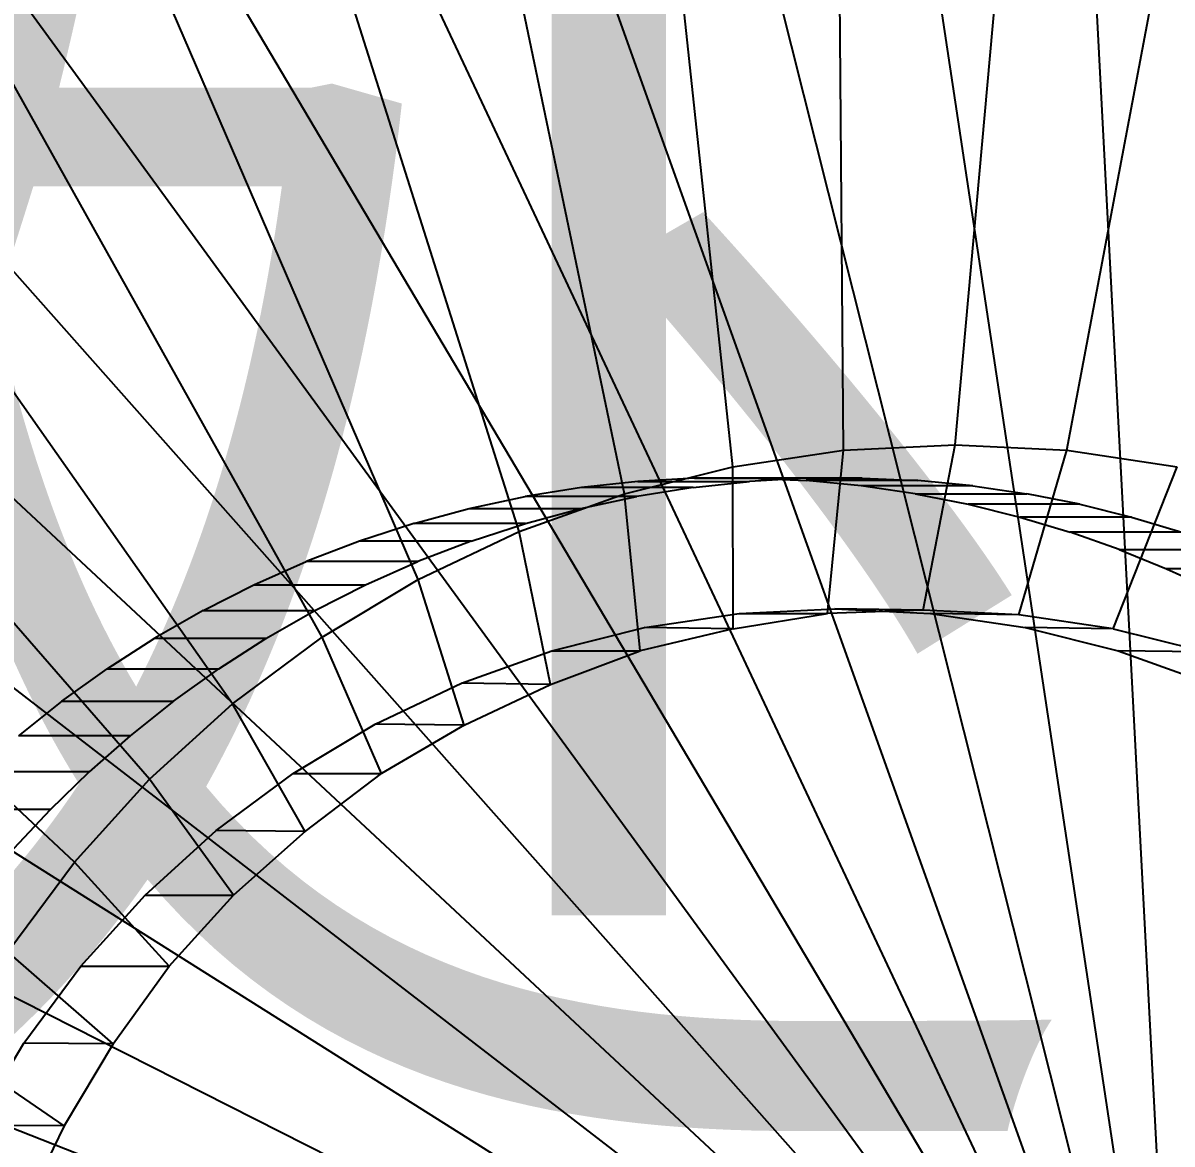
# Model space of a CAD drawing. Extents: x 11992 to 29481, y -6727 to 6811.
# Drawn here: x 12944.04 to 12972.57, y -3595.5 to -3567.68 of the extents above; entities that cross this region are included whole.
import ezdxf

# ---------------------------------------------------------------- set-up
doc = ezdxf.new("R2010")
doc.units = 0
doc.header["$MEASUREMENT"] = 0
doc.layers.get('0').update_dxf_attribs({"color": 8, "linetype": 'CONTINUOUS'})
doc.layers.add('zoylight 0装饰灯', color=6, linetype='CONTINUOUS')
doc.layers.add('zoylight 5回路', color=4, linetype='CONTINUOUS')
doc.styles.get("Standard").update_dxf_attribs({"font": 'arial.ttf'})

msp = doc.modelspace()

# ---------------------------------------------------------------- linework, layer by layer
for p, q in [((12967.184, -3578.151, -1555.848), (12969.486, -3552.557, -1599.769)), ((12964.412, -3578.287, -1555.993), (12964.208, -3552.817, -1600.045)), ((12969.956, -3578.287, -1555.703), (12974.763, -3552.817, -1599.492)), ((12961.666, -3578.695, -1556.137), (12958.982, -3553.593, -1600.319)), ((12969.992, -3553.815, -1609.436), (12972.452, -3600.815, -1656.372)), ((12964.838, -3554.068, -1609.706), (12971.898, -3600.842, -1656.401)), ((12959.733, -3554.826, -1609.974), (12971.35, -3600.923, -1656.43)), ((12958.974, -3579.37, -1556.278), (12953.856, -3554.879, -1600.588)), ((12954.728, -3556.082, -1610.236), (12970.812, -3601.058, -1656.458)), ((12956.361, -3580.307, -1556.415), (12948.882, -3556.661, -1600.849)), ((12949.869, -3557.823, -1610.491), (12970.29, -3601.245, -1656.485)), ((12953.852, -3581.495, -1556.547), (12944.105, -3558.923, -1601.099)), ((12945.204, -3560.032, -1610.735), (12969.789, -3601.483, -1656.511)), ((12951.471, -3582.924, -1556.671), (12939.573, -3561.643, -1601.336)), ((12940.778, -3562.689, -1610.967), (12969.314, -3601.768, -1656.536)), ((12949.242, -3584.579, -1556.788), (12935.329, -3564.795, -1601.559)), ((12936.633, -3565.767, -1611.184), (12968.868, -3602.099, -1656.56)), ((12947.185, -3586.446, -1556.896), (12931.414, -3568.348, -1601.764)), ((12932.809, -3569.238, -1611.385), (12968.457, -3602.472, -1656.581)), ((12945.321, -3588.505, -1556.994), (12927.866, -3572.269, -1601.95)), ((12929.344, -3573.066, -1611.566), (12968.085, -3602.883, -1656.601)), ((12926.269, -3577.217, -1611.728), (12967.755, -3603.329, -1656.618)), ((12964.412, -3578.287, -1555.993), (12967.184, -3578.151, -1555.848)), ((12966.394, -3582.252, -1540.78), (12967.184, -3578.151, -1555.848)), ((12967.184, -3578.151, -1555.848), (12969.956, -3578.287, -1555.703)), ((12961.666, -3578.695, -1556.137), (12964.412, -3578.287, -1555.993)), ((12964.02, -3582.338, -1540.904), (12964.412, -3578.287, -1555.993)), ((12968.765, -3582.368, -1540.656), (12969.956, -3578.287, -1555.703)), ((12969.956, -3578.287, -1555.703), (12972.701, -3578.695, -1555.559)), ((12958.974, -3579.37, -1556.278), (12961.666, -3578.695, -1556.137)), ((12961.675, -3582.717, -1541.027), (12961.666, -3578.695, -1556.137)), ((12971.112, -3582.717, -1540.533), (12972.701, -3578.695, -1555.559)), ((12959.311, -3579.063, -1448.338), (12957.909, -3579.213, -1448.412)), ((12960.712, -3578.984, -1448.265), (12959.311, -3579.063, -1448.338)), ((12959.311, -3579.063, -1448.338), (12962.083, -3579.063, -1501.22)), ((12960.681, -3579.213, -1501.294), (12962.083, -3579.063, -1501.22)), ((12960.712, -3578.984, -1448.265), (12962.105, -3578.977, -1448.192)), ((12963.483, -3578.984, -1501.147), (12960.712, -3578.984, -1448.265)), ((12963.483, -3578.984, -1501.147), (12962.083, -3579.063, -1501.22)), ((12964.877, -3578.977, -1501.074), (12962.105, -3578.977, -1448.192)), ((12962.105, -3578.977, -1448.192), (12963.486, -3579.041, -1448.119)), ((12963.483, -3578.984, -1501.147), (12964.877, -3578.977, -1501.074)), ((12964.85, -3579.172, -1448.048), (12963.486, -3579.041, -1448.119)), ((12966.258, -3579.041, -1501.001), (12963.486, -3579.041, -1448.119)), ((12964.877, -3578.977, -1501.074), (12966.258, -3579.041, -1501.001)), ((12967.622, -3579.172, -1500.93), (12966.258, -3579.041, -1501.001)), ((12956.361, -3580.307, -1556.415), (12958.974, -3579.37, -1556.278)), ((12957.909, -3579.213, -1448.412), (12956.511, -3579.437, -1448.485)), ((12960.681, -3579.213, -1501.294), (12957.909, -3579.213, -1448.412)), ((12959.364, -3583.266, -1541.148), (12958.974, -3579.37, -1556.278)), ((12960.681, -3579.213, -1501.294), (12959.283, -3579.437, -1501.367)), ((12967.622, -3579.172, -1500.93), (12964.85, -3579.172, -1448.048)), ((12966.192, -3579.369, -1447.978), (12964.85, -3579.172, -1448.048)), ((12966.192, -3579.369, -1447.978), (12968.963, -3579.369, -1500.86)), ((12966.192, -3579.369, -1447.978), (12967.507, -3579.628, -1447.909)), ((12967.622, -3579.172, -1500.93), (12968.963, -3579.369, -1500.86)), ((12970.279, -3579.628, -1500.791), (12968.963, -3579.369, -1500.86)), ((12955.123, -3579.734, -1448.558), (12956.511, -3579.437, -1448.485)), ((12959.283, -3579.437, -1501.367), (12956.511, -3579.437, -1448.485)), ((12957.894, -3579.734, -1501.44), (12959.283, -3579.437, -1501.367)), ((12970.279, -3579.628, -1500.791), (12967.507, -3579.628, -1447.909)), ((12967.507, -3579.628, -1447.909), (12968.792, -3579.947, -1447.841)), ((12970.279, -3579.628, -1500.791), (12971.564, -3579.947, -1500.723)), ((12953.75, -3580.102, -1448.63), (12955.123, -3579.734, -1448.558)), ((12955.123, -3579.734, -1448.558), (12957.894, -3579.734, -1501.44)), ((12956.521, -3580.102, -1501.512), (12957.894, -3579.734, -1501.44)), ((12968.792, -3579.947, -1447.841), (12970.043, -3580.322, -1447.776)), ((12971.564, -3579.947, -1500.723), (12968.792, -3579.947, -1447.841)), ((12971.564, -3579.947, -1500.723), (12972.815, -3580.322, -1500.658)), ((12953.75, -3580.102, -1448.63), (12952.398, -3580.541, -1448.701)), ((12956.521, -3580.102, -1501.512), (12953.75, -3580.102, -1448.63)), ((12955.169, -3580.541, -1501.582), (12956.521, -3580.102, -1501.512)), ((12952.398, -3580.541, -1448.701), (12951.072, -3581.049, -1448.77)), ((12955.169, -3580.541, -1501.582), (12952.398, -3580.541, -1448.701)), ((12955.169, -3580.541, -1501.582), (12953.844, -3581.049, -1501.652)), ((12953.852, -3581.495, -1556.547), (12956.361, -3580.307, -1556.415)), ((12957.138, -3584.096, -1541.264), (12956.361, -3580.307, -1556.415)), ((12971.257, -3580.75, -1447.712), (12970.043, -3580.322, -1447.776)), ((12972.815, -3580.322, -1500.658), (12970.043, -3580.322, -1447.776)), ((12971.257, -3580.75, -1447.712), (12972.432, -3581.226, -1447.651)), ((12971.257, -3580.75, -1447.712), (12974.029, -3580.75, -1500.594)), ((12949.778, -3581.623, -1448.838), (12951.072, -3581.049, -1448.77)), ((12953.844, -3581.049, -1501.652), (12951.072, -3581.049, -1448.77)), ((12952.549, -3581.623, -1501.72), (12953.844, -3581.049, -1501.652)), ((12972.432, -3581.226, -1447.651), (12973.564, -3581.746, -1447.591)), ((12975.203, -3581.226, -1500.533), (12972.432, -3581.226, -1447.651)), ((12923.616, -3581.649, -1611.867), (12967.47, -3603.805, -1656.633)), ((12948.519, -3582.26, -1448.904), (12949.778, -3581.623, -1448.838)), ((12949.778, -3581.623, -1448.838), (12952.549, -3581.623, -1501.72)), ((12951.291, -3582.261, -1501.786), (12952.549, -3581.623, -1501.72)), ((12951.471, -3582.924, -1556.671), (12953.852, -3581.495, -1556.547)), ((12954.993, -3585.112, -1541.377), (12953.852, -3581.495, -1556.547)), ((12961.827, -3582.338, -1499.055), (12964.201, -3582.222, -1498.931)), ((12966.394, -3582.252, -1540.78), (12964.02, -3582.338, -1540.904)), ((12964.201, -3582.222, -1498.931), (12966.574, -3582.338, -1498.806)), ((12966.394, -3582.252, -1540.78), (12964.201, -3582.222, -1498.931)), ((12968.765, -3582.368, -1540.656), (12966.394, -3582.252, -1540.78)), ((12948.519, -3582.26, -1448.904), (12947.302, -3582.958, -1448.968)), ((12948.519, -3582.26, -1448.904), (12951.291, -3582.261, -1501.786)), ((12950.073, -3582.958, -1501.85), (12951.291, -3582.261, -1501.786)), ((12959.476, -3582.687, -1499.178), (12961.827, -3582.338, -1499.055)), ((12961.675, -3582.717, -1541.027), (12964.02, -3582.338, -1540.904)), ((12961.827, -3582.338, -1499.055), (12964.02, -3582.338, -1540.904)), ((12966.574, -3582.338, -1498.806), (12968.925, -3582.688, -1498.683)), ((12968.765, -3582.368, -1540.656), (12966.574, -3582.338, -1498.806)), ((12971.112, -3582.717, -1540.533), (12968.765, -3582.368, -1540.656)), ((12957.171, -3583.266, -1499.299), (12959.476, -3582.687, -1499.178)), ((12961.675, -3582.717, -1541.027), (12959.364, -3583.266, -1541.148)), ((12961.675, -3582.717, -1541.027), (12959.476, -3582.687, -1499.178)), ((12971.112, -3582.717, -1540.533), (12968.925, -3582.688, -1498.683)), ((12968.925, -3582.688, -1498.683), (12971.23, -3583.266, -1498.562)), ((12971.112, -3582.717, -1540.533), (12973.415, -3583.294, -1540.412)), ((12946.129, -3583.712, -1449.029), (12947.302, -3582.958, -1448.968)), ((12950.073, -3582.958, -1501.85), (12947.302, -3582.958, -1448.968)), ((12948.901, -3583.712, -1501.911), (12950.073, -3582.958, -1501.85)), ((12949.242, -3584.579, -1556.788), (12951.471, -3582.924, -1556.671)), ((12952.94, -3586.308, -1541.485), (12951.471, -3582.924, -1556.671)), ((12954.933, -3584.067, -1499.416), (12957.171, -3583.266, -1499.299)), ((12957.138, -3584.096, -1541.264), (12959.364, -3583.266, -1541.148)), ((12957.171, -3583.266, -1499.299), (12959.364, -3583.266, -1541.148)), ((12971.23, -3583.266, -1498.562), (12973.468, -3584.068, -1498.445)), ((12973.415, -3583.294, -1540.412), (12971.23, -3583.266, -1498.562)), ((12945.005, -3584.517, -1449.088), (12946.129, -3583.712, -1449.029)), ((12946.129, -3583.712, -1449.029), (12948.901, -3583.712, -1501.911)), ((12947.776, -3584.517, -1501.97), (12948.901, -3583.712, -1501.911)), ((12952.785, -3585.085, -1499.529), (12954.933, -3584.067, -1499.416)), ((12957.138, -3584.096, -1541.264), (12954.933, -3584.067, -1499.416)), ((12954.993, -3585.112, -1541.377), (12957.138, -3584.096, -1541.264)), ((12945.005, -3584.517, -1449.088), (12943.932, -3585.37, -1449.144)), ((12945.005, -3584.517, -1449.088), (12947.776, -3584.517, -1501.97)), ((12947.776, -3584.517, -1501.97), (12946.703, -3585.37, -1502.026)), ((12947.185, -3586.446, -1556.896), (12949.242, -3584.579, -1556.788)), ((12951.05, -3587.749, -1541.583), (12949.242, -3584.579, -1556.788)), ((12950.747, -3586.308, -1499.636), (12952.785, -3585.085, -1499.529)), ((12954.993, -3585.112, -1541.377), (12952.785, -3585.085, -1499.529)), ((12954.993, -3585.112, -1541.377), (12952.94, -3586.308, -1541.485)), ((12946.703, -3585.37, -1502.026), (12943.932, -3585.37, -1449.144)), ((12946.703, -3585.37, -1502.026), (12945.685, -3586.267, -1502.08)), ((12921.41, -3586.321, -1611.982), (12967.233, -3604.307, -1656.645)), ((12945.685, -3586.267, -1502.08), (12942.913, -3586.267, -1449.198)), ((12944.722, -3587.201, -1502.13), (12945.685, -3586.267, -1502.08)), ((12945.321, -3588.505, -1556.994), (12947.185, -3586.446, -1556.896)), ((12949.27, -3589.324, -1541.677), (12947.185, -3586.446, -1556.896)), ((12948.838, -3587.726, -1499.736), (12950.747, -3586.308, -1499.636)), ((12950.747, -3586.308, -1499.636), (12952.94, -3586.308, -1541.485)), ((12951.05, -3587.749, -1541.583), (12952.94, -3586.308, -1541.485)), ((12944.722, -3587.201, -1502.13), (12941.951, -3587.201, -1449.248)), ((12943.818, -3588.169, -1502.177), (12944.722, -3587.201, -1502.13)), ((12947.077, -3589.324, -1499.828), (12948.838, -3587.726, -1499.736)), ((12951.05, -3587.749, -1541.583), (12948.838, -3587.726, -1499.736)), ((12951.05, -3587.749, -1541.583), (12949.27, -3589.324, -1541.677)), ((12943.668, -3590.737, -1557.08), (12945.321, -3588.505, -1556.994)), ((12947.674, -3591.087, -1541.761), (12945.321, -3588.505, -1556.994)), ((12945.481, -3591.087, -1499.912), (12947.077, -3589.324, -1499.828)), ((12947.077, -3589.324, -1499.828), (12949.27, -3589.324, -1541.677)), ((12947.674, -3591.087, -1541.761), (12949.27, -3589.324, -1541.677)), ((12946.283, -3593.016, -1541.833), (12943.668, -3590.737, -1557.08)), ((12944.065, -3592.999, -1499.986), (12945.481, -3591.087, -1499.912)), ((12945.481, -3591.087, -1499.912), (12947.674, -3591.087, -1541.761)), ((12946.283, -3593.016, -1541.833), (12947.674, -3591.087, -1541.761)), ((12942.843, -3595.04, -1500.05), (12944.065, -3592.999, -1499.986)), ((12946.283, -3593.016, -1541.833), (12944.065, -3592.999, -1499.986)), ((12946.283, -3593.016, -1541.833), (12945.063, -3595.054, -1541.897)), ((12945.063, -3595.054, -1541.897), (12942.241, -3593.121, -1557.155)), ((12945.063, -3595.054, -1541.897), (12942.843, -3595.04, -1500.05)), ((12945.063, -3595.054, -1541.897), (12944.02, -3597.191, -1541.952))]:
    msp.add_line(p, q)
at = {"layer": 'zoylight 0装饰灯'}
msp.add_circle((12945.599, -3641.423), 120.31, dxfattribs=at)
at = {"layer": 'zoylight 5回路', "linetype": 'Continuous'}
msp.add_arc((6275.136, -7252.218), 7708.994, 11.5628823, 33.6454644, dxfattribs=at)

# ---------------------------------------------------------------- texts
at = {"layer": 'zoylight 0装饰灯', "insert": (12819.66, -3567.444), "char_height": 26, "width": 253.16162, "attachment_point": 1}
msp.add_mtext('{\\fMicrosoft YaHei|b0|i0|c134|p34;\\W9.1127;\\C6; \\W1;此处\\P{\\W4.063193; }可预留插座\\P{\\W9.1292; }设置\\P{\\W3.318144; }落地灯/台灯}', dxfattribs=at)

doc.saveas('drawing.dxf')
